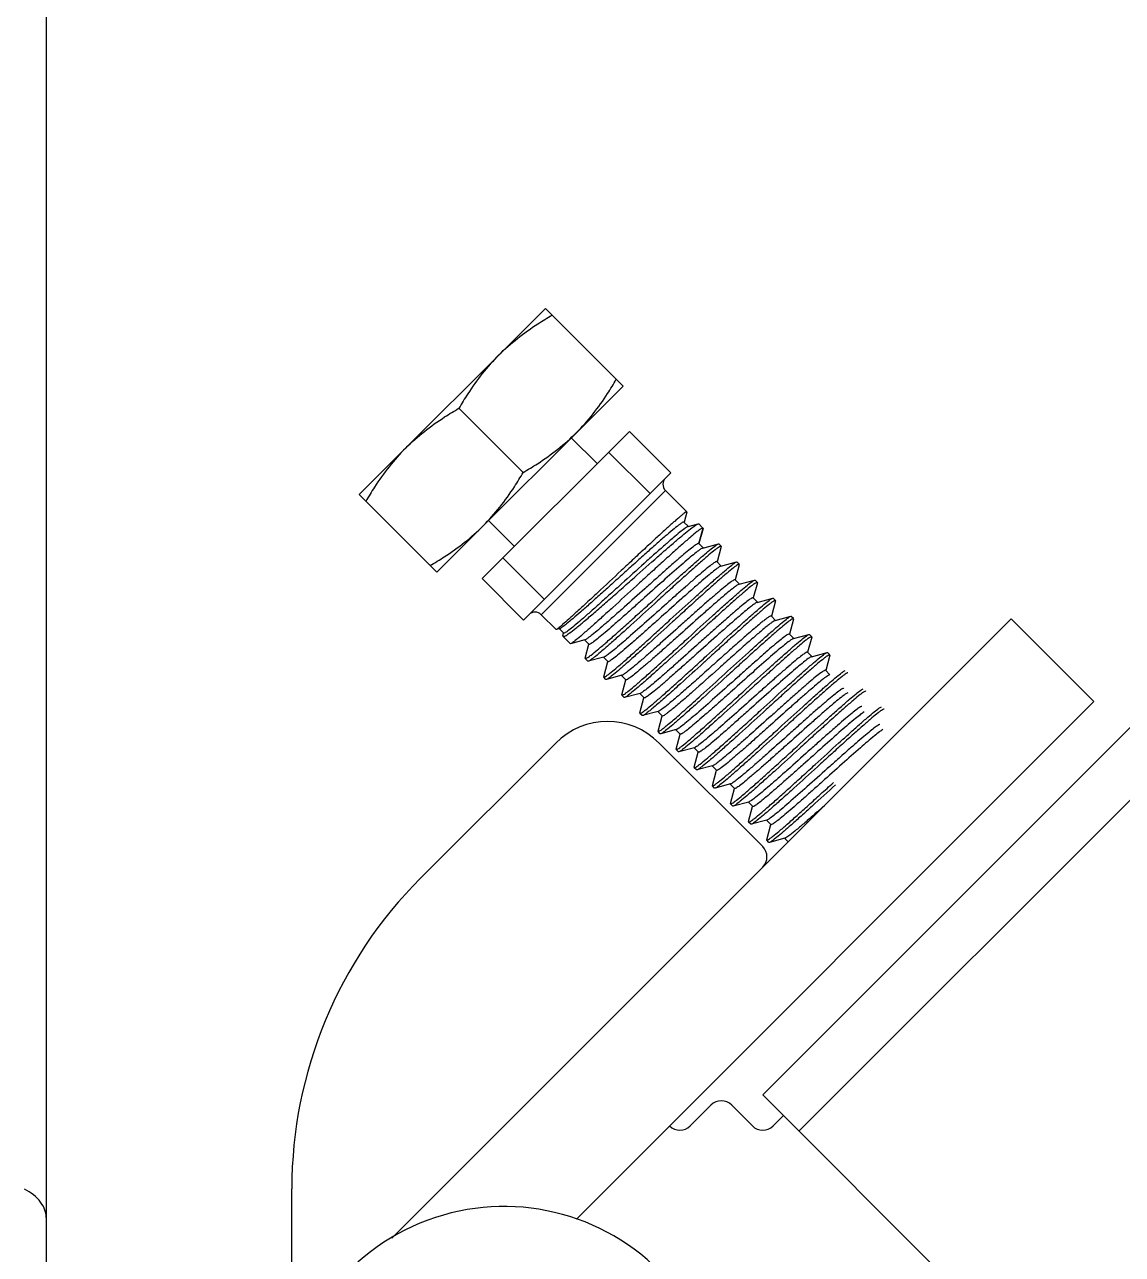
# Model space of a CAD drawing. Extents: x 1382187 to 1725648, y 860327 to 1571294.
# Drawn here: x 1535983 to 1536596, y 1236073 to 1236761 of the extents above; entities that cross this region are included whole.
import ezdxf

# ---------------------------------------------------------------- set-up
doc = ezdxf.new("R2010")
doc.units = 0
doc.header["$LTSCALE"] = 1000
doc.header["$MEASUREMENT"] = 0

msp = doc.modelspace()

# ---------------------------------------------------------------- linework, layer by layer
for p, q in [((1536395.24, 1236162.58), (1538972.51, 1238739.85)), ((1535995.03, 1236051.14), (1535995.03, 1238719.61)), ((1536415.48, 1236142.34), (1538992.75, 1238719.61)), ((1536169.73, 1236497.96), (1536273.81, 1236602.04)), ((1536317.18, 1236558.67), (1536273.81, 1236602.04)), ((1536213.1, 1236454.59), (1536317.18, 1236558.67)), ((1536225.52, 1236546.24), (1536261.38, 1236510.38)), ((1536320.72, 1236533.3), (1536238.47, 1236451.05)), ((1536288.27, 1236529.76), (1536302.72, 1236515.3)), ((1536320.72, 1236533.3), (1536343.85, 1236510.17)), ((1536309.16, 1236521.73), (1536332.29, 1236498.61)), ((1536261.6, 1236427.92), (1536343.85, 1236510.17)), ((1536213.1, 1236454.59), (1536169.73, 1236497.96)), ((1536340.89, 1236500.27), (1536271.5, 1236430.88)), ((1536352.8, 1236488.35), (1536340.89, 1236500.27)), ((1536352.81, 1236488.2), (1536351.31, 1236482.63)), ((1536352.81, 1236488.2), (1536352.8, 1236488.35)), ((1536242.01, 1236483.5), (1536256.47, 1236469.04)), ((1536351.23, 1236482.65), (1536353.68, 1236480.19)), ((1536353.49, 1236480.14), (1536353.34, 1236480.09)), ((1536353.49, 1236480.14), (1536359.18, 1236481.65)), ((1536359.18, 1236481.65), (1536359.53, 1236481.62)), ((1536361.86, 1236479.29), (1536359.53, 1236481.62)), ((1536359.56, 1236470.59), (1536361.89, 1236479.23)), ((1536361.88, 1236479.05), (1536359.62, 1236470.62)), ((1536361.89, 1236479.23), (1536361.86, 1236479.29)), ((1536361.88, 1236479.05), (1536361.89, 1236479.23)), ((1536359.52, 1236470.65), (1536361.98, 1236468.19)), ((1536361.77, 1236468.14), (1536361.54, 1236468.06)), ((1536361.77, 1236468.14), (1536370.48, 1236470.46)), ((1536372, 1236468.93), (1536369.73, 1236460.5)), ((1536370.48, 1236470.46), (1536370.72, 1236470.44)), ((1536371.98, 1236469.18), (1536370.72, 1236470.44)), ((1536372, 1236468.93), (1536371.98, 1236469.18)), ((1536250.03, 1236462.61), (1536273.16, 1236439.48)), ((1536369.64, 1236460.53), (1536372.1, 1236458.07)), ((1536371.89, 1236458.02), (1536380.6, 1236460.34)), ((1536380.6, 1236460.34), (1536380.84, 1236460.32)), ((1536382.1, 1236459.06), (1536380.84, 1236460.32)), ((1536371.89, 1236458.02), (1536371.75, 1236457.97)), ((1536382.12, 1236458.81), (1536379.85, 1236450.38)), ((1536382.12, 1236458.81), (1536382.1, 1236459.06)), ((1536238.47, 1236451.05), (1536261.6, 1236427.92)), ((1536379.76, 1236450.41), (1536382.22, 1236447.95)), ((1536382.01, 1236447.9), (1536390.72, 1236450.22)), ((1536392.24, 1236448.69), (1536389.97, 1236440.26)), ((1536390.72, 1236450.22), (1536390.96, 1236450.2)), ((1536392.22, 1236448.94), (1536390.96, 1236450.2)), ((1536392.24, 1236448.69), (1536392.22, 1236448.94)), ((1536389.88, 1236440.29), (1536392.34, 1236437.83)), ((1536392.13, 1236437.78), (1536400.84, 1236440.1)), ((1536402.36, 1236438.58), (1536400.09, 1236430.14)), ((1536400.84, 1236440.1), (1536401.08, 1236440.08)), ((1536402.34, 1236438.82), (1536401.08, 1236440.08)), ((1536402.36, 1236438.58), (1536402.34, 1236438.82)), ((1536534.02, 1236428.57), (1536188, 1236082.55)), ((1536279.78, 1236422.6), (1536271.5, 1236430.88)), ((1536400, 1236430.17), (1536402.45, 1236427.72)), ((1536402.25, 1236427.66), (1536410.96, 1236429.98)), ((1536412.47, 1236428.46), (1536410.21, 1236420.03)), ((1536410.96, 1236429.98), (1536411.2, 1236429.96)), ((1536412.46, 1236428.7), (1536411.2, 1236429.96)), ((1536412.47, 1236428.46), (1536412.46, 1236428.7)), ((1536580.28, 1236382.31), (1536534.02, 1236428.57)), ((1536279.88, 1236422.59), (1536279.78, 1236422.6)), ((1536281.8, 1236423.11), (1536279.88, 1236422.59)), ((1536284.08, 1236420.59), (1536281.62, 1236423.06)), ((1536283.62, 1236419.17), (1536284, 1236420.62)), ((1536287.67, 1236414.7), (1536283.65, 1236418.73)), ((1536410.12, 1236420.05), (1536412.57, 1236417.6)), ((1536412.36, 1236417.54), (1536421.07, 1236419.86)), ((1536422.59, 1236418.34), (1536420.33, 1236409.91)), ((1536421.07, 1236419.86), (1536421.32, 1236419.84)), ((1536422.58, 1236418.58), (1536421.32, 1236419.84)), ((1536422.59, 1236418.34), (1536422.58, 1236418.58)), ((1536287.87, 1236414.69), (1536287.67, 1236414.7)), ((1536295.88, 1236416.84), (1536287.87, 1236414.69)), ((1536298.12, 1236414.33), (1536295.67, 1236416.79)), ((1536296.02, 1236416.89), (1536295.88, 1236416.84)), ((1536295.99, 1236406.67), (1536298.03, 1236414.36)), ((1536295.99, 1236406.67), (1536296.01, 1236406.37)), ((1536297.53, 1236404.85), (1536296.01, 1236406.37)), ((1536297.78, 1236404.83), (1536297.53, 1236404.85)), ((1536306.47, 1236407.16), (1536297.78, 1236404.83)), ((1536308.71, 1236404.65), (1536306.26, 1236407.11)), ((1536306.37, 1236396.23), (1536308.62, 1236404.68)), ((1536420.24, 1236409.93), (1536422.69, 1236407.48)), ((1536422.48, 1236407.42), (1536422.22, 1236407.32)), ((1536422.48, 1236407.42), (1536431.19, 1236409.74)), ((1536432.71, 1236408.22), (1536430.45, 1236399.79)), ((1536431.19, 1236409.74), (1536431.43, 1236409.72)), ((1536432.7, 1236408.46), (1536431.43, 1236409.72)), ((1536430.36, 1236399.81), (1536432.81, 1236397.36)), ((1536306.37, 1236396.23), (1536306.39, 1236395.99)), ((1536307.65, 1236394.73), (1536306.39, 1236395.99)), ((1536307.89, 1236394.71), (1536307.65, 1236394.73)), ((1536316.59, 1236397.04), (1536307.89, 1236394.71)), ((1536318.83, 1236394.53), (1536316.38, 1236396.99)), ((1536316.49, 1236386.11), (1536318.74, 1236394.56)), ((1536316.49, 1236386.11), (1536316.51, 1236385.87)), ((1536317.77, 1236384.61), (1536316.51, 1236385.87)), ((1536318.01, 1236384.59), (1536317.77, 1236384.61)), ((1536326.71, 1236386.93), (1536318.01, 1236384.59)), ((1536328.95, 1236384.42), (1536326.5, 1236386.87)), ((1536326.61, 1236375.99), (1536328.86, 1236384.44)), ((1536291.12, 1236093.15), (1536580.28, 1236382.31)), ((1536336.83, 1236376.81), (1536328.13, 1236374.47)), ((1536339.07, 1236374.3), (1536336.62, 1236376.75)), ((1536326.61, 1236375.99), (1536326.63, 1236375.75)), ((1536327.89, 1236374.49), (1536326.63, 1236375.75)), ((1536328.13, 1236374.47), (1536327.89, 1236374.49)), ((1536336.73, 1236365.87), (1536338.98, 1236374.32)), ((1536336.73, 1236365.87), (1536336.75, 1236365.63)), ((1536338.01, 1236364.37), (1536336.75, 1236365.63)), ((1536338.25, 1236364.35), (1536338.01, 1236364.37)), ((1536346.95, 1236366.69), (1536338.25, 1236364.35)), ((1536349.19, 1236364.18), (1536346.74, 1236366.63)), ((1536346.85, 1236355.75), (1536349.1, 1236364.2)), ((1536203.98, 1236283.57), (1536279.58, 1236359.16)), ((1536337.4, 1236359.16), (1536395.23, 1236301.34)), ((1536357.07, 1236356.57), (1536348.37, 1236354.23)), ((1536359.31, 1236354.06), (1536356.86, 1236356.51)), ((1536346.85, 1236355.75), (1536346.87, 1236355.51)), ((1536348.13, 1236354.25), (1536346.87, 1236355.51)), ((1536348.37, 1236354.23), (1536348.13, 1236354.25)), ((1536356.97, 1236345.63), (1536359.22, 1236354.08)), ((1536356.97, 1236345.63), (1536356.99, 1236345.39)), ((1536358.25, 1236344.13), (1536356.99, 1236345.39)), ((1536358.49, 1236344.11), (1536358.25, 1236344.13)), ((1536367.18, 1236346.45), (1536358.49, 1236344.11)), ((1536369.43, 1236343.94), (1536366.97, 1236346.39)), ((1536367.09, 1236335.52), (1536369.34, 1236343.96)), ((1536367.09, 1236335.52), (1536367.11, 1236335.27)), ((1536377.3, 1236336.33), (1536368.61, 1236334)), ((1536379.55, 1236333.82), (1536377.09, 1236336.27)), ((1536368.37, 1236334.01), (1536367.11, 1236335.27)), ((1536368.61, 1236334), (1536368.37, 1236334.01)), ((1536377.21, 1236325.4), (1536379.46, 1236333.84)), ((1536377.21, 1236325.4), (1536377.22, 1236325.16)), ((1536378.49, 1236323.89), (1536377.22, 1236325.16)), ((1536378.73, 1236323.88), (1536378.49, 1236323.89)), ((1536387.42, 1236326.21), (1536378.73, 1236323.88)), ((1536389.67, 1236323.7), (1536387.21, 1236326.15)), ((1536387.33, 1236315.28), (1536389.57, 1236323.72)), ((1536387.54, 1236326.25), (1536387.42, 1236326.21)), ((1536387.33, 1236315.28), (1536387.34, 1236315.04)), ((1536388.61, 1236313.77), (1536387.34, 1236315.04)), ((1536397.54, 1236316.09), (1536388.85, 1236313.76)), ((1536399.78, 1236313.58), (1536397.33, 1236316.03)), ((1536397.84, 1236316.2), (1536397.54, 1236316.09)), ((1536425.46, 1236320.5), (1536424.41, 1236319.56)), ((1536388.85, 1236313.76), (1536388.61, 1236313.77)), ((1536397.45, 1236305.16), (1536399.69, 1236313.61)), ((1536397.45, 1236305.16), (1536397.46, 1236304.92)), ((1536398.72, 1236303.65), (1536397.46, 1236304.92)), ((1536398.97, 1236303.64), (1536398.72, 1236303.65)), ((1536407.66, 1236305.97), (1536398.97, 1236303.64)), ((1536409.41, 1236303.96), (1536407.45, 1236305.92)), ((1536354.75, 1236145.21), (1536366.31, 1236156.78)), ((1536377.88, 1236156.78), (1536389.44, 1236145.21)), ((1536632.32, 1235925.5), (1536395.24, 1236162.58)), ((1536401.01, 1236145.21), (1536406.81, 1236151.01)), ((1536132.11, 1236007.49), (1536132.13, 1236110.13))]:
    msp.add_line(p, q)
for centre, radius, start, end in [((1536344.36, 1236503.74), 4.91, 135, 225), ((1536268.03, 1236427.41), 4.91, 45, 135), ((1536308.49, 1236330.25), 40.89, 45, 135), ((1535308.88, 1237582.71), 1685.22, 311.49659, 311.69317), ((1536389.44, 1236295.56), 8.18, 315, 45), ((1536377.45, 1236110.09), 245.33, 135, 179.99137), ((1536372.1, 1236151), 8.18, 45, 135), ((1536348.97, 1236151), 8.18, 225, 315), ((1536395.23, 1236151), 8.18, 225, 315), ((1536250.68, 1235977.54), 122.66, 45, 180)]:
    msp.add_arc(centre, radius, start, end)
for points, knots in [([(1536247.79, 1236576.02), (1536254.36, 1236582.59), (1536264.25, 1236590.3), (1536274.86, 1236596.73), (1536277.57, 1236598.28)], [0, 0, 0, 0, 0.748734, 1, 1, 1, 1]), ([(1536247.79, 1236576.02), (1536241.22, 1236569.45), (1536233.51, 1236559.56), (1536227.08, 1236548.95), (1536225.52, 1236546.24)], [0, 0, 0, 0, 0.748734, 1, 1, 1, 1]), ([(1536291.16, 1236532.65), (1536297.73, 1236539.22), (1536305.44, 1236549.11), (1536311.87, 1236559.72), (1536313.43, 1236562.43)], [0, 0, 0, 0, 0.748734, 1, 1, 1, 1]), ([(1536195.75, 1236523.98), (1536202.32, 1236530.55), (1536212.21, 1236538.26), (1536222.82, 1236544.69), (1536225.52, 1236546.24)], [0, 0, 0, 0, 0.748734, 1, 1, 1, 1]), ([(1536261.38, 1236510.38), (1536264.09, 1236511.94), (1536274.7, 1236518.37), (1536284.59, 1236526.08), (1536291.16, 1236532.65)], [0, 0, 0, 0, 0.251266, 1, 1, 1, 1]), ([(1536195.75, 1236523.98), (1536189.18, 1236517.41), (1536181.47, 1236507.52), (1536175.04, 1236496.9), (1536173.48, 1236494.2)], [0, 0, 0, 0, 0.748734, 1, 1, 1, 1]), ([(1536239.12, 1236480.61), (1536245.69, 1236487.18), (1536253.4, 1236497.07), (1536259.83, 1236507.68), (1536261.38, 1236510.38)], [0, 0, 0, 0, 0.748734, 1, 1, 1, 1]), ([(1536352.8, 1236488.35), (1536352.73, 1236488.42), (1536352.33, 1236488.22), (1536351.79, 1236487.88), (1536350.8, 1236487.13), (1536349.56, 1236486.12), (1536347.99, 1236484.78), (1536345.31, 1236482.45), (1536341.33, 1236478.87), (1536335.91, 1236473.91), (1536329.76, 1236468.22), (1536323.11, 1236462.02), (1536318.54, 1236457.74), (1536316.21, 1236455.56)], [0, 0, 0, 0, 0.005975, 0.020757, 0.044787, 0.077931, 0.119904, 0.170322, 0.294497, 0.445723, 0.618225, 0.805372, 1, 1, 1, 1]), ([(1536209.34, 1236458.34), (1536212.05, 1236459.9), (1536222.66, 1236466.33), (1536232.55, 1236474.04), (1536239.12, 1236480.61)], [0, 0, 0, 0, 0.251266, 1, 1, 1, 1]), ([(1536351.23, 1236482.65), (1536351.15, 1236482.72), (1536350.75, 1236482.63), (1536350.2, 1236482.31), (1536349.26, 1236481.7), (1536347.48, 1236480.36), (1536344.58, 1236478), (1536340.42, 1236474.44), (1536335.41, 1236470.04), (1536329.75, 1236464.99), (1536323.63, 1236459.48), (1536317.28, 1236453.74), (1536310.91, 1236447.97), (1536304.75, 1236442.41), (1536299, 1236437.26), (1536293.86, 1236432.71), (1536289.49, 1236428.94), (1536286.04, 1236426.02), (1536283.6, 1236424.2), (1536282.31, 1236423.24), (1536281.8, 1236423.11)], [0, 0, 0, 0, 0.003408, 0.010859, 0.022746, 0.039043, 0.084265, 0.144846, 0.218467, 0.302327, 0.393271, 0.487922, 0.582812, 0.674511, 0.759756, 0.835562, 0.899325, 0.948916, 0.982758, 1, 1, 1, 1]), ([(1536353.34, 1236480.09), (1536352.74, 1236479.85), (1536351.27, 1236478.77), (1536348.55, 1236476.68), (1536344.82, 1236473.52), (1536340.2, 1236469.5), (1536334.85, 1236464.76), (1536326.82, 1236457.55), (1536318.51, 1236450.03), (1536310.18, 1236442.5), (1536304.26, 1236437.17), (1536298.85, 1236432.35), (1536294.11, 1236428.2), (1536290.22, 1236424.88), (1536287.52, 1236422.69), (1536285.88, 1236421.46), (1536285.02, 1236420.9), (1536284.51, 1236420.61), (1536284.15, 1236420.53), (1536284.08, 1236420.59)], [0, 0, 0, 0, 0.020955, 0.059103, 0.113123, 0.180989, 0.260159, 0.347694, 0.534881, 0.627806, 0.715891, 0.796084, 0.865657, 0.922292, 0.964169, 0.979163, 0.990063, 0.996877, 1, 1, 1, 1]), ([(1536321.68, 1236450.09), (1536326.09, 1236454), (1536332.52, 1236459.71), (1536340.79, 1236466.98), (1536346.19, 1236471.66), (1536350.82, 1236475.56), (1536354.51, 1236478.58), (1536357.16, 1236480.51), (1536358.6, 1236481.5), (1536359.18, 1236481.65)], [0, 0, 0, 0, 0.36061, 0.525686, 0.673058, 0.797798, 0.895751, 0.96375, 1, 1, 1, 1]), ([(1536361.86, 1236479.29), (1536361.79, 1236479.37), (1536361.35, 1236479.23), (1536360.77, 1236478.88), (1536359.76, 1236478.19), (1536357.83, 1236476.7), (1536354.66, 1236474.06), (1536350.11, 1236470.1), (1536344.62, 1236465.2), (1536338.4, 1236459.58), (1536331.68, 1236453.45), (1536327.06, 1236449.22), (1536324.7, 1236447.06)], [0, 0, 0, 0, 0.006592, 0.021615, 0.045765, 0.07897, 0.171361, 0.295434, 0.446486, 0.618762, 0.805651, 1, 1, 1, 1]), ([(1536359.52, 1236470.65), (1536359.46, 1236470.71), (1536359.1, 1236470.65), (1536358.24, 1236470.19), (1536356.43, 1236468.92), (1536353.68, 1236466.71), (1536350, 1236463.63), (1536345.58, 1236459.8), (1536340.55, 1236455.37), (1536335.09, 1236450.51), (1536327.47, 1236443.69), (1536319.92, 1236436.91), (1536312.65, 1236430.46), (1536307.84, 1236426.25), (1536303.7, 1236422.69), (1536300.35, 1236419.9), (1536297.9, 1236418.05), (1536296.56, 1236417.1), (1536296.02, 1236416.89)], [0, 0, 0, 0, 0.003423, 0.010579, 0.037456, 0.080663, 0.138775, 0.209755, 0.291087, 0.37988, 0.472977, 0.658847, 0.745051, 0.822663, 0.888974, 0.9417, 0.979072, 1, 1, 1, 1]), ([(1536361.54, 1236468.06), (1536360.97, 1236467.81), (1536359.57, 1236466.82), (1536357.05, 1236464.88), (1536353.63, 1236462.03), (1536347.6, 1236456.85), (1536338.91, 1236449.14), (1536329.75, 1236440.93), (1536322.18, 1236434.15), (1536316.77, 1236429.34), (1536311.81, 1236424.97), (1536307.46, 1236421.21), (1536303.85, 1236418.18), (1536301.15, 1236416.02), (1536299.38, 1236414.78), (1536298.53, 1236414.32), (1536298.19, 1236414.27), (1536298.12, 1236414.33)], [0, 0, 0, 0, 0.022337, 0.061116, 0.115132, 0.182525, 0.347585, 0.533263, 0.62576, 0.713694, 0.794001, 0.863897, 0.920985, 0.963343, 0.989649, 0.996648, 1, 1, 1, 1]), ([(1536333.43, 1236438.34), (1536337.84, 1236442.34), (1536344.27, 1236448.18), (1536352.53, 1236455.6), (1536357.91, 1236460.38), (1536362.47, 1236464.33), (1536366.07, 1236467.4), (1536368.61, 1236469.3), (1536369.95, 1236470.31), (1536370.48, 1236470.45)], [0, 0, 0, 0, 0.364383, 0.530802, 0.678899, 0.80359, 0.900608, 0.966703, 1, 1, 1, 1]), ([(1536371.98, 1236469.18), (1536371.9, 1236469.25), (1536371.47, 1236469.12), (1536370.89, 1236468.77), (1536369.87, 1236468.07), (1536367.94, 1236466.58), (1536364.77, 1236463.95), (1536360.21, 1236460), (1536354.71, 1236455.11), (1536348.48, 1236449.5), (1536341.75, 1236443.38), (1536337.12, 1236439.16), (1536334.76, 1236437.01)], [0, 0, 0, 0, 0.006599, 0.021626, 0.045783, 0.07899, 0.17139, 0.295472, 0.446527, 0.618792, 0.805664, 1, 1, 1, 1]), ([(1536369.64, 1236460.53), (1536369.58, 1236460.59), (1536369.25, 1236460.54), (1536368.45, 1236460.12), (1536366.78, 1236458.97), (1536364.22, 1236456.94), (1536360.81, 1236454.1), (1536356.7, 1236450.55), (1536352, 1236446.42), (1536346.85, 1236441.85), (1536339.59, 1236435.36), (1536330.68, 1236427.37), (1536320.95, 1236418.73), (1536313.95, 1236412.67), (1536309.65, 1236409.21), (1536308.02, 1236408.01), (1536307.33, 1236407.59)], [0, 0, 0, 0, 0.003276, 0.010003, 0.035189, 0.075723, 0.130391, 0.197437, 0.274674, 0.359569, 0.449334, 0.631602, 0.797703, 0.926003, 0.970542, 1, 1, 1, 1]), ([(1536343.61, 1236428.15), (1536348.02, 1236432.17), (1536354.44, 1236438.02), (1536362.68, 1236445.46), (1536368.05, 1236450.24), (1536372.61, 1236454.2), (1536376.2, 1236457.28), (1536378.74, 1236459.18), (1536380.07, 1236460.2), (1536380.6, 1236460.34)], [0, 0, 0, 0, 0.364458, 0.5309, 0.679013, 0.803707, 0.900705, 0.96676, 1, 1, 1, 1]), ([(1536382.1, 1236459.06), (1536382.02, 1236459.13), (1536381.59, 1236459), (1536381.01, 1236458.65), (1536379.99, 1236457.95), (1536378.06, 1236456.46), (1536374.89, 1236453.83), (1536370.33, 1236449.88), (1536364.83, 1236444.99), (1536358.6, 1236439.38), (1536351.87, 1236433.26), (1536347.24, 1236429.04), (1536344.88, 1236426.89)], [0, 0, 0, 0, 0.006599, 0.021626, 0.045783, 0.07899, 0.171387, 0.295463, 0.446517, 0.618788, 0.805663, 1, 1, 1, 1]), ([(1536316.21, 1236455.56), (1536311.78, 1236451.42), (1536305.33, 1236445.39), (1536297.09, 1236437.72), (1536291.77, 1236432.81), (1536287.3, 1236428.74), (1536284.17, 1236425.96), (1536282.2, 1236424.28), (1536281.16, 1236423.43), (1536280.43, 1236422.9), (1536280.04, 1236422.63), (1536279.88, 1236422.59)], [0, 0, 0, 0, 0.370672, 0.539326, 0.688624, 0.813221, 0.908664, 0.94435, 0.971581, 0.990141, 1, 1, 1, 1]), ([(1536371.75, 1236457.97), (1536371.21, 1236457.77), (1536369.87, 1236456.82), (1536367.43, 1236454.98), (1536364.09, 1236452.2), (1536359.96, 1236448.66), (1536355.17, 1236444.46), (1536347.95, 1236438.05), (1536340.45, 1236431.33), (1536332.89, 1236424.57), (1536327.48, 1236419.75), (1536322.5, 1236415.37), (1536318.13, 1236411.58), (1536314.49, 1236408.54), (1536311.77, 1236406.36), (1536309.98, 1236405.1), (1536309.13, 1236404.64), (1536308.78, 1236404.59), (1536308.71, 1236404.65)], [0, 0, 0, 0, 0.020991, 0.058538, 0.11151, 0.178089, 0.255944, 0.342332, 0.528306, 0.621317, 0.709946, 0.791063, 0.861805, 0.919689, 0.962708, 0.989461, 0.996585, 1, 1, 1, 1]), ([(1536283.65, 1236418.73), (1536283.74, 1236418.64), (1536284.2, 1236418.68), (1536285.34, 1236419.26), (1536287.65, 1236420.83), (1536291.18, 1236423.6), (1536295.86, 1236427.47), (1536301.45, 1236432.26), (1536307.77, 1236437.78), (1536314.6, 1236443.8), (1536319.29, 1236447.96), (1536321.68, 1236450.09)], [0, 0, 0, 0, 0.00776, 0.023279, 0.080973, 0.173371, 0.297247, 0.447964, 0.619802, 0.806185, 1, 1, 1, 1]), ([(1536324.7, 1236447.06), (1536320.29, 1236443.02), (1536313.86, 1236437.13), (1536305.6, 1236429.63), (1536300.25, 1236424.81), (1536295.71, 1236420.83), (1536292.15, 1236417.74), (1536289.66, 1236415.85), (1536288.37, 1236414.83), (1536287.87, 1236414.69)], [0, 0, 0, 0, 0.366158, 0.533208, 0.681646, 0.806314, 0.902893, 0.968094, 1, 1, 1, 1]), ([(1536379.76, 1236450.41), (1536379.7, 1236450.47), (1536379.34, 1236450.41), (1536378.47, 1236449.94), (1536376.65, 1236448.67), (1536373.88, 1236446.45), (1536370.19, 1236443.34), (1536365.75, 1236439.5), (1536360.7, 1236435.05), (1536355.22, 1236430.17), (1536347.59, 1236423.34), (1536340.04, 1236416.57), (1536332.79, 1236410.15), (1536328.02, 1236405.97), (1536323.94, 1236402.49), (1536320.68, 1236399.78), (1536318.35, 1236398.07), (1536317.09, 1236397.18), (1536316.59, 1236397.04)], [0, 0, 0, 0, 0.003453, 0.010691, 0.037881, 0.081592, 0.14037, 0.212138, 0.294327, 0.383985, 0.477885, 0.664851, 0.751185, 0.82854, 0.894141, 0.945651, 0.981282, 1, 1, 1, 1]), ([(1536382.01, 1236447.9), (1536381.51, 1236447.77), (1536380.25, 1236446.88), (1536377.92, 1236445.16), (1536374.66, 1236442.46), (1536370.58, 1236438.98), (1536365.81, 1236434.8), (1536358.57, 1236428.38), (1536351.01, 1236421.61), (1536343.38, 1236414.78), (1536337.9, 1236409.9), (1536332.85, 1236405.45), (1536328.41, 1236401.6), (1536324.71, 1236398.5), (1536321.94, 1236396.28), (1536320.12, 1236395), (1536319.25, 1236394.53), (1536318.9, 1236394.47), (1536318.83, 1236394.53)], [0, 0, 0, 0, 0.01868, 0.054278, 0.105765, 0.171349, 0.248696, 0.335028, 0.522011, 0.615926, 0.705601, 0.787809, 0.859594, 0.918387, 0.96211, 0.989307, 0.996546, 1, 1, 1, 1]), ([(1536353.73, 1236418.03), (1536358.14, 1236422.05), (1536364.56, 1236427.9), (1536372.8, 1236435.34), (1536378.17, 1236440.12), (1536382.73, 1236444.09), (1536386.32, 1236447.16), (1536388.86, 1236449.06), (1536390.19, 1236450.08), (1536390.72, 1236450.22)], [0, 0, 0, 0, 0.364461, 0.530908, 0.679021, 0.80371, 0.900704, 0.966759, 1, 1, 1, 1]), ([(1536392.22, 1236448.94), (1536392.14, 1236449.01), (1536391.71, 1236448.88), (1536391.13, 1236448.53), (1536390.11, 1236447.83), (1536388.18, 1236446.35), (1536385.01, 1236443.71), (1536380.45, 1236439.76), (1536374.95, 1236434.87), (1536368.72, 1236429.26), (1536361.99, 1236423.14), (1536357.36, 1236418.92), (1536355, 1236416.77)], [0, 0, 0, 0, 0.006599, 0.021625, 0.045781, 0.078987, 0.171384, 0.295462, 0.446514, 0.618783, 0.805661, 1, 1, 1, 1]), ([(1536389.88, 1236440.29), (1536389.81, 1236440.36), (1536389.46, 1236440.3), (1536388.59, 1236439.83), (1536386.77, 1236438.55), (1536384, 1236436.33), (1536380.31, 1236433.23), (1536375.87, 1236429.38), (1536370.82, 1236424.93), (1536365.34, 1236420.05), (1536357.71, 1236413.22), (1536350.16, 1236406.45), (1536342.91, 1236400.03), (1536338.14, 1236395.85), (1536334.06, 1236392.37), (1536330.8, 1236389.67), (1536328.47, 1236387.95), (1536327.21, 1236387.06), (1536326.71, 1236386.93)], [0, 0, 0, 0, 0.003454, 0.01069, 0.03788, 0.081592, 0.14037, 0.212137, 0.294327, 0.383985, 0.477885, 0.664852, 0.751185, 0.82854, 0.894141, 0.945652, 0.981282, 1, 1, 1, 1]), ([(1536363.85, 1236407.92), (1536368.26, 1236411.93), (1536374.68, 1236417.78), (1536382.92, 1236425.22), (1536388.29, 1236430), (1536392.85, 1236433.97), (1536396.44, 1236437.04), (1536398.98, 1236438.94), (1536400.31, 1236439.96), (1536400.84, 1236440.1)], [0, 0, 0, 0, 0.364466, 0.530912, 0.679022, 0.803712, 0.900708, 0.966761, 1, 1, 1, 1]), ([(1536402.34, 1236438.82), (1536402.26, 1236438.89), (1536401.83, 1236438.76), (1536401.25, 1236438.41), (1536400.23, 1236437.72), (1536398.3, 1236436.23), (1536395.13, 1236433.59), (1536390.57, 1236429.64), (1536385.07, 1236424.75), (1536378.84, 1236419.14), (1536372.11, 1236413.03), (1536367.48, 1236408.81), (1536365.11, 1236406.65)], [0, 0, 0, 0, 0.006599, 0.021626, 0.045784, 0.078991, 0.17139, 0.295471, 0.446526, 0.618793, 0.805664, 1, 1, 1, 1]), ([(1536296.01, 1236406.37), (1536296.09, 1236406.29), (1536296.53, 1236406.4), (1536297.14, 1236406.75), (1536298.16, 1236407.42), (1536300.12, 1236408.89), (1536303.31, 1236411.5), (1536307.89, 1236415.43), (1536313.41, 1236420.29), (1536319.66, 1236425.89), (1536326.42, 1236431.98), (1536331.06, 1236436.19), (1536333.43, 1236438.34)], [0, 0, 0, 0, 0.006918, 0.022071, 0.046289, 0.079523, 0.171915, 0.295933, 0.446891, 0.619047, 0.805796, 1, 1, 1, 1]), ([(1536334.76, 1236437.01), (1536330.35, 1236433), (1536323.94, 1236427.15), (1536315.69, 1236419.71), (1536310.33, 1236414.93), (1536305.77, 1236410.96), (1536302.18, 1236407.89), (1536299.64, 1236405.99), (1536298.3, 1236404.97), (1536297.78, 1236404.83)], [0, 0, 0, 0, 0.36438, 0.530794, 0.678893, 0.803589, 0.900608, 0.966702, 1, 1, 1, 1]), ([(1536392.13, 1236437.78), (1536391.63, 1236437.65), (1536390.37, 1236436.76), (1536388.04, 1236435.04), (1536384.78, 1236432.34), (1536380.7, 1236428.86), (1536375.93, 1236424.68), (1536368.68, 1236418.26), (1536361.13, 1236411.49), (1536353.5, 1236404.66), (1536348.02, 1236399.78), (1536342.97, 1236395.33), (1536338.53, 1236391.48), (1536334.83, 1236388.38), (1536332.06, 1236386.16), (1536330.24, 1236384.88), (1536329.37, 1236384.41), (1536329.02, 1236384.35), (1536328.95, 1236384.42)], [0, 0, 0, 0, 0.01868, 0.054279, 0.105765, 0.171349, 0.248696, 0.335028, 0.522011, 0.615925, 0.705601, 0.787808, 0.859593, 0.918386, 0.962109, 0.989307, 0.996546, 1, 1, 1, 1]), ([(1536306.39, 1236395.99), (1536306.47, 1236395.91), (1536306.9, 1236396.05), (1536307.48, 1236396.4), (1536308.5, 1236397.09), (1536310.43, 1236398.58), (1536313.6, 1236401.21), (1536318.16, 1236405.17), (1536323.66, 1236410.05), (1536329.89, 1236415.67), (1536336.62, 1236421.78), (1536341.25, 1236426), (1536343.61, 1236428.15)], [0, 0, 0, 0, 0.006599, 0.021626, 0.045783, 0.07899, 0.17139, 0.295472, 0.446527, 0.618792, 0.805664, 1, 1, 1, 1]), ([(1536344.88, 1236426.89), (1536340.47, 1236422.88), (1536334.06, 1236417.03), (1536325.81, 1236409.59), (1536320.45, 1236404.81), (1536315.89, 1236400.85), (1536312.29, 1236397.77), (1536309.76, 1236395.87), (1536308.42, 1236394.85), (1536307.89, 1236394.71)], [0, 0, 0, 0, 0.364388, 0.530807, 0.678903, 0.803593, 0.90061, 0.966703, 1, 1, 1, 1]), ([(1536400, 1236430.17), (1536399.89, 1236430.28), (1536399.28, 1236430.04), (1536398.46, 1236429.53), (1536397.01, 1236428.5), (1536395.19, 1236427.07), (1536392.91, 1236425.2), (1536389.14, 1236422), (1536383.68, 1236417.25), (1536376.52, 1236410.88), (1536368.83, 1236404), (1536361.1, 1236397.08), (1536355.98, 1236392.52), (1536353.49, 1236390.33)], [0, 0, 0, 0, 0.007395, 0.024841, 0.052899, 0.091256, 0.139324, 0.196326, 0.333257, 0.493011, 0.665004, 0.837814, 1, 1, 1, 1]), ([(1536402.25, 1236427.66), (1536401.97, 1236427.59), (1536401.3, 1236427.2), (1536400.12, 1236426.4), (1536398.52, 1236425.17), (1536395.6, 1236422.82), (1536391.13, 1236419.02), (1536384.99, 1236413.63), (1536378.02, 1236407.43), (1536368.29, 1236398.72), (1536360.92, 1236392.11), (1536356.02, 1236387.8)], [0, 0, 0, 0, 0.013818, 0.037342, 0.070418, 0.112612, 0.221771, 0.358329, 0.51407, 0.679595, 1, 1, 1, 1]), ([(1536373.97, 1236397.8), (1536378.38, 1236401.81), (1536384.8, 1236407.66), (1536393.04, 1236415.1), (1536398.41, 1236419.88), (1536402.96, 1236423.85), (1536406.56, 1236426.92), (1536409.09, 1236428.82), (1536410.43, 1236429.84), (1536410.96, 1236429.98)], [0, 0, 0, 0, 0.364457, 0.5309, 0.679014, 0.803707, 0.900705, 0.966759, 1, 1, 1, 1]), ([(1536412.46, 1236428.7), (1536412.38, 1236428.78), (1536411.95, 1236428.64), (1536411.37, 1236428.29), (1536410.35, 1236427.6), (1536408.42, 1236426.11), (1536405.25, 1236423.48), (1536400.69, 1236419.52), (1536395.19, 1236414.64), (1536388.96, 1236409.02), (1536382.23, 1236402.91), (1536377.59, 1236398.69), (1536375.23, 1236396.53)], [0, 0, 0, 0, 0.006598, 0.021625, 0.045781, 0.078988, 0.171384, 0.295459, 0.446511, 0.618782, 0.805661, 1, 1, 1, 1]), ([(1536283.62, 1236419.17), (1536283.61, 1236419.13), (1536283.57, 1236418.98), (1536283.58, 1236418.8), (1536283.65, 1236418.73)], [0, 0, 0, 0, 0.336514, 1, 1, 1, 1]), ([(1536316.51, 1236385.87), (1536316.59, 1236385.79), (1536317.02, 1236385.93), (1536317.6, 1236386.28), (1536318.62, 1236386.97), (1536320.55, 1236388.46), (1536323.72, 1236391.09), (1536328.28, 1236395.05), (1536333.78, 1236399.93), (1536340.01, 1236405.55), (1536346.74, 1236411.66), (1536351.37, 1236415.88), (1536353.73, 1236418.03)], [0, 0, 0, 0, 0.006598, 0.021625, 0.045781, 0.078987, 0.171384, 0.295461, 0.446511, 0.618782, 0.805661, 1, 1, 1, 1]), ([(1536410.12, 1236420.05), (1536410.06, 1236420.11), (1536409.72, 1236420.06), (1536408.88, 1236419.62), (1536407.15, 1236418.42), (1536404.51, 1236416.31), (1536400.98, 1236413.36), (1536396.74, 1236409.69), (1536391.89, 1236405.43), (1536386.61, 1236400.73), (1536379.19, 1236394.1), (1536370.18, 1236386.02), (1536361.6, 1236378.4), (1536355.59, 1236373.22), (1536352.11, 1236370.31), (1536349.48, 1236368.25), (1536348, 1236367.19), (1536347.39, 1236366.87)], [0, 0, 0, 0, 0.003347, 0.010273, 0.036252, 0.078044, 0.134342, 0.203263, 0.282469, 0.369263, 0.460682, 0.644854, 0.810039, 0.878342, 0.933909, 0.974886, 1, 1, 1, 1]), ([(1536384.09, 1236387.68), (1536388.5, 1236391.69), (1536394.91, 1236397.54), (1536403.16, 1236404.98), (1536408.52, 1236409.76), (1536413.08, 1236413.73), (1536416.68, 1236416.8), (1536419.21, 1236418.7), (1536420.55, 1236419.72), (1536421.07, 1236419.86)], [0, 0, 0, 0, 0.364465, 0.530912, 0.679024, 0.803711, 0.900705, 0.96676, 1, 1, 1, 1]), ([(1536422.58, 1236418.58), (1536422.5, 1236418.66), (1536422.07, 1236418.52), (1536421.48, 1236418.17), (1536420.47, 1236417.48), (1536418.54, 1236415.99), (1536415.37, 1236413.36), (1536410.81, 1236409.4), (1536405.31, 1236404.52), (1536399.08, 1236398.9), (1536392.35, 1236392.79), (1536387.71, 1236388.57), (1536385.35, 1236386.42)], [0, 0, 0, 0, 0.006599, 0.021625, 0.045782, 0.078988, 0.171386, 0.295466, 0.446519, 0.618787, 0.805663, 1, 1, 1, 1]), ([(1536355, 1236416.77), (1536350.59, 1236412.76), (1536344.17, 1236406.91), (1536335.93, 1236399.47), (1536330.57, 1236394.69), (1536326.01, 1236390.73), (1536322.41, 1236387.66), (1536319.88, 1236385.75), (1536318.54, 1236384.73), (1536318.01, 1236384.59)], [0, 0, 0, 0, 0.36438, 0.530799, 0.678898, 0.803591, 0.900607, 0.966701, 1, 1, 1, 1]), ([(1536411.89, 1236417.34), (1536411.27, 1236417.01), (1536409.78, 1236415.94), (1536407.14, 1236413.87), (1536403.65, 1236410.95), (1536397.63, 1236405.76), (1536389.06, 1236398.14), (1536380.05, 1236390.07), (1536372.64, 1236383.44), (1536367.37, 1236378.76), (1536362.54, 1236374.5), (1536358.3, 1236370.85), (1536354.78, 1236367.9), (1536352.15, 1236365.81), (1536350.42, 1236364.6), (1536349.59, 1236364.16), (1536349.25, 1236364.11), (1536349.19, 1236364.18)], [0, 0, 0, 0, 0.025452, 0.066707, 0.122484, 0.190926, 0.356185, 0.540209, 0.631499, 0.718144, 0.797196, 0.865969, 0.922139, 0.963832, 0.989749, 0.996659, 1, 1, 1, 1]), ([(1536307.33, 1236407.59), (1536307.25, 1236407.54), (1536306.97, 1236407.37), (1536306.68, 1236407.22), (1536306.47, 1236407.16)], [0, 0, 0, 0, 0.319512, 1, 1, 1, 1]), ([(1536326.63, 1236375.75), (1536326.71, 1236375.67), (1536327.14, 1236375.81), (1536327.72, 1236376.16), (1536328.73, 1236376.85), (1536330.67, 1236378.34), (1536333.84, 1236380.97), (1536338.4, 1236384.93), (1536343.9, 1236389.82), (1536350.13, 1236395.43), (1536356.86, 1236401.54), (1536361.49, 1236405.76), (1536363.85, 1236407.92)], [0, 0, 0, 0, 0.006599, 0.021626, 0.045785, 0.078992, 0.171389, 0.295467, 0.446521, 0.618792, 0.805664, 1, 1, 1, 1]), ([(1536365.11, 1236406.65), (1536363.61, 1236405.28), (1536357.82, 1236400), (1536352.02, 1236394.73), (1536347.71, 1236390.86)], [0, 0, 0, 0, 0.259954, 1, 1, 1, 1]), ([(1536420.24, 1236409.93), (1536420.18, 1236409.99), (1536419.84, 1236409.95), (1536419.03, 1236409.51), (1536417.33, 1236408.34), (1536414.74, 1236406.28), (1536411.28, 1236403.39), (1536407.11, 1236399.79), (1536402.35, 1236395.61), (1536397.15, 1236390.99), (1536389.82, 1236384.43), (1536380.86, 1236376.4), (1536371.13, 1236367.77), (1536364.19, 1236361.76), (1536359.97, 1236358.4), (1536358.4, 1236357.26), (1536357.74, 1236356.88)], [0, 0, 0, 0, 0.003305, 0.010114, 0.035629, 0.076684, 0.132028, 0.199852, 0.277906, 0.36359, 0.454044, 0.637108, 0.802836, 0.929298, 0.972356, 1, 1, 1, 1]), ([(1536422.22, 1236407.32), (1536421.64, 1236407.06), (1536420.24, 1236406.07), (1536417.71, 1236404.12), (1536414.31, 1236401.28), (1536408.33, 1236396.15), (1536399.74, 1236388.53), (1536390.68, 1236380.4), (1536383.18, 1236373.7), (1536377.83, 1236368.94), (1536372.91, 1236364.61), (1536368.6, 1236360.88), (1536365.01, 1236357.87), (1536362.32, 1236355.73), (1536360.56, 1236354.5), (1536359.72, 1236354.05), (1536359.37, 1236353.99), (1536359.31, 1236354.06)], [0, 0, 0, 0, 0.022884, 0.062013, 0.116185, 0.183563, 0.348248, 0.533395, 0.625672, 0.713454, 0.793688, 0.863588, 0.920738, 0.96319, 0.989584, 0.996617, 1, 1, 1, 1]), ([(1536394.21, 1236377.56), (1536398.62, 1236381.57), (1536405.03, 1236387.42), (1536413.28, 1236394.86), (1536418.64, 1236399.65), (1536423.2, 1236403.61), (1536426.8, 1236406.68), (1536429.33, 1236408.59), (1536430.67, 1236409.6), (1536431.19, 1236409.74)], [0, 0, 0, 0, 0.364464, 0.530908, 0.67902, 0.803711, 0.900708, 0.966761, 1, 1, 1, 1]), ([(1536432.7, 1236408.46), (1536432.62, 1236408.54), (1536432.19, 1236408.4), (1536431.6, 1236408.05), (1536430.59, 1236407.36), (1536428.66, 1236405.87), (1536425.49, 1236403.24), (1536420.93, 1236399.28), (1536415.43, 1236394.4), (1536409.2, 1236388.78), (1536402.46, 1236382.67), (1536397.83, 1236378.45), (1536395.47, 1236376.3)], [0, 0, 0, 0, 0.006599, 0.021626, 0.045784, 0.078991, 0.171389, 0.295469, 0.446525, 0.618793, 0.805664, 1, 1, 1, 1]), ([(1536356.57, 1236382), (1536357.94, 1236383.24), (1536363.76, 1236388.49), (1536369.55, 1236393.76), (1536373.97, 1236397.8)], [0, 0, 0, 0, 0.236086, 1, 1, 1, 1]), ([(1536430.36, 1236399.81), (1536430.29, 1236399.88), (1536429.94, 1236399.82), (1536429.07, 1236399.35), (1536427.25, 1236398.07), (1536424.48, 1236395.85), (1536420.78, 1236392.75), (1536416.35, 1236388.9), (1536411.3, 1236384.45), (1536405.81, 1236379.57), (1536398.19, 1236372.75), (1536390.63, 1236365.97), (1536383.38, 1236359.55), (1536378.62, 1236355.38), (1536374.53, 1236351.9), (1536371.28, 1236349.19), (1536368.94, 1236347.47), (1536367.68, 1236346.58), (1536367.18, 1236346.45)], [0, 0, 0, 0, 0.003453, 0.010691, 0.037881, 0.081592, 0.14037, 0.212138, 0.294327, 0.383986, 0.477885, 0.664852, 0.751185, 0.82854, 0.894141, 0.945651, 0.981282, 1, 1, 1, 1]), ([(1536404.33, 1236367.44), (1536408.74, 1236371.45), (1536415.15, 1236377.3), (1536423.4, 1236384.74), (1536428.76, 1236389.53), (1536433.32, 1236393.49), (1536436.92, 1236396.56), (1536439.45, 1236398.47), (1536440.79, 1236399.48), (1536441.31, 1236399.62)], [0, 0, 0, 0, 0.364457, 0.530902, 0.679016, 0.803708, 0.900705, 0.966759, 1, 1, 1, 1]), ([(1536442.82, 1236398.34), (1536442.74, 1236398.42), (1536442.31, 1236398.28), (1536441.72, 1236397.93), (1536440.71, 1236397.24), (1536438.78, 1236395.75), (1536435.61, 1236393.12), (1536431.05, 1236389.16), (1536425.55, 1236384.28), (1536419.32, 1236378.66), (1536412.58, 1236372.55), (1536407.95, 1236368.33), (1536405.59, 1236366.18)], [0, 0, 0, 0, 0.006598, 0.021624, 0.04578, 0.078986, 0.171383, 0.295458, 0.446509, 0.61878, 0.80566, 1, 1, 1, 1]), ([(1536347.71, 1236390.86), (1536345.26, 1236388.66), (1536340.87, 1236384.73), (1536335.66, 1236380.19), (1536332.29, 1236377.39), (1536330.47, 1236375.94), (1536329.15, 1236375.01), (1536328.43, 1236374.55), (1536328.13, 1236374.47)], [0, 0, 0, 0, 0.385949, 0.692398, 0.809823, 0.90093, 0.964477, 1, 1, 1, 1]), ([(1536375.23, 1236396.53), (1536370.83, 1236392.52), (1536364.41, 1236386.67), (1536356.17, 1236379.24), (1536350.8, 1236374.45), (1536346.25, 1236370.49), (1536342.65, 1236367.42), (1536340.11, 1236365.51), (1536338.78, 1236364.49), (1536338.25, 1236364.35)], [0, 0, 0, 0, 0.364389, 0.530809, 0.678905, 0.803593, 0.900609, 0.966703, 1, 1, 1, 1]), ([(1536432.51, 1236397.27), (1536431.98, 1236397.09), (1536430.67, 1236396.16), (1536428.26, 1236394.36), (1536424.95, 1236391.6), (1536420.83, 1236388.08), (1536416.05, 1236383.89), (1536408.82, 1236377.48), (1536401.3, 1236370.74), (1536393.72, 1236363.96), (1536388.29, 1236359.12), (1536383.29, 1236354.71), (1536378.9, 1236350.91), (1536375.24, 1236347.84), (1536372.5, 1236345.65), (1536370.7, 1236344.39), (1536369.85, 1236343.93), (1536369.49, 1236343.87), (1536369.43, 1236343.94)], [0, 0, 0, 0, 0.020278, 0.057228, 0.109744, 0.176019, 0.253719, 0.340091, 0.526376, 0.619664, 0.708615, 0.790066, 0.861128, 0.91929, 0.962525, 0.989414, 0.996573, 1, 1, 1, 1]), ([(1536353.49, 1236390.33), (1536351.44, 1236388.52), (1536347.75, 1236385.28), (1536342.85, 1236381.14), (1536339.61, 1236378.52), (1536337.76, 1236377.26), (1536337.1, 1236376.88), (1536336.83, 1236376.81)], [0, 0, 0, 0, 0.381196, 0.68557, 0.895499, 0.961223, 1, 1, 1, 1]), ([(1536356.02, 1236387.8), (1536353.79, 1236385.83), (1536350.62, 1236383.05), (1536346.61, 1236379.65), (1536344.19, 1236377.65), (1536342.25, 1236376.11), (1536340.7, 1236374.99), (1536339.84, 1236374.46), (1536339.18, 1236374.18), (1536339.07, 1236374.3)], [0, 0, 0, 0, 0.409427, 0.580571, 0.725203, 0.84078, 0.925396, 0.977977, 1, 1, 1, 1]), ([(1536346.87, 1236355.51), (1536346.94, 1236355.44), (1536347.37, 1236355.57), (1536347.96, 1236355.92), (1536348.97, 1236356.62), (1536350.91, 1236358.1), (1536354.08, 1236360.74), (1536358.63, 1236364.69), (1536364.13, 1236369.58), (1536370.36, 1236375.19), (1536377.1, 1236381.31), (1536381.73, 1236385.53), (1536384.09, 1236387.68)], [0, 0, 0, 0, 0.006598, 0.021624, 0.04578, 0.078986, 0.171383, 0.295457, 0.446508, 0.618779, 0.805659, 1, 1, 1, 1]), ([(1536385.35, 1236386.42), (1536380.95, 1236382.4), (1536374.53, 1236376.55), (1536366.29, 1236369.12), (1536360.92, 1236364.33), (1536356.37, 1236360.37), (1536352.77, 1236357.3), (1536350.23, 1236355.39), (1536348.9, 1236354.38), (1536348.37, 1236354.23)], [0, 0, 0, 0, 0.364378, 0.530796, 0.678896, 0.80359, 0.900607, 0.966701, 1, 1, 1, 1]), ([(1536440.48, 1236389.69), (1536440.41, 1236389.76), (1536440.06, 1236389.7), (1536439.19, 1236389.23), (1536437.37, 1236387.95), (1536434.6, 1236385.73), (1536430.9, 1236382.63), (1536426.46, 1236378.78), (1536421.41, 1236374.33), (1536415.93, 1236369.45), (1536408.3, 1236362.63), (1536400.75, 1236355.86), (1536393.5, 1236349.43), (1536388.74, 1236345.26), (1536384.65, 1236341.78), (1536381.4, 1236339.07), (1536379.06, 1236337.35), (1536377.8, 1236336.46), (1536377.3, 1236336.33)], [0, 0, 0, 0, 0.003453, 0.010691, 0.037881, 0.081592, 0.14037, 0.212138, 0.294327, 0.383985, 0.477885, 0.664851, 0.751185, 0.82854, 0.894141, 0.945652, 0.981282, 1, 1, 1, 1]), ([(1536442.72, 1236387.18), (1536442.22, 1236387.05), (1536440.97, 1236386.16), (1536438.63, 1236384.45), (1536435.38, 1236381.74), (1536431.3, 1236378.26), (1536426.53, 1236374.09), (1536419.28, 1236367.66), (1536411.73, 1236360.89), (1536404.1, 1236354.07), (1536398.61, 1236349.18), (1536393.56, 1236344.73), (1536389.13, 1236340.88), (1536385.43, 1236337.78), (1536382.66, 1236335.56), (1536380.84, 1236334.28), (1536379.97, 1236333.81), (1536379.61, 1236333.75), (1536379.55, 1236333.82)], [0, 0, 0, 0, 0.01868, 0.054279, 0.105765, 0.171349, 0.248696, 0.335028, 0.522011, 0.615926, 0.705601, 0.787809, 0.859594, 0.918386, 0.96211, 0.989307, 0.996546, 1, 1, 1, 1]), ([(1536414.45, 1236357.32), (1536418.85, 1236361.33), (1536425.27, 1236367.19), (1536433.52, 1236374.62), (1536438.88, 1236379.41), (1536443.44, 1236383.37), (1536447.03, 1236386.44), (1536449.57, 1236388.35), (1536450.91, 1236389.36), (1536451.43, 1236389.5)], [0, 0, 0, 0, 0.364467, 0.530915, 0.679025, 0.803711, 0.900707, 0.96676, 1, 1, 1, 1]), ([(1536452.93, 1236388.22), (1536452.86, 1236388.3), (1536452.43, 1236388.16), (1536451.84, 1236387.81), (1536450.83, 1236387.12), (1536448.9, 1236385.63), (1536445.72, 1236383), (1536441.17, 1236379.04), (1536435.67, 1236374.16), (1536429.44, 1236368.55), (1536422.7, 1236362.43), (1536418.07, 1236358.21), (1536415.71, 1236356.06)], [0, 0, 0, 0, 0.006599, 0.021626, 0.045782, 0.078989, 0.171389, 0.29547, 0.446524, 0.618789, 0.805663, 1, 1, 1, 1]), ([(1536336.75, 1236365.63), (1536336.87, 1236365.51), (1536337.62, 1236365.91), (1536338.6, 1236366.54), (1536340.4, 1236367.93), (1536342.67, 1236369.78), (1536345.51, 1236372.2), (1536350.21, 1236376.3), (1536353.94, 1236379.64), (1536356.57, 1236382)], [0, 0, 0, 0, 0.020756, 0.072951, 0.157489, 0.273181, 0.418074, 0.58959, 1, 1, 1, 1]), ([(1536356.99, 1236345.39), (1536357.06, 1236345.32), (1536357.49, 1236345.45), (1536358.08, 1236345.8), (1536359.09, 1236346.5), (1536361.03, 1236347.99), (1536364.2, 1236350.62), (1536368.75, 1236354.57), (1536374.25, 1236359.46), (1536380.48, 1236365.07), (1536387.22, 1236371.19), (1536391.85, 1236375.41), (1536394.21, 1236377.56)], [0, 0, 0, 0, 0.006599, 0.021626, 0.045784, 0.078991, 0.171389, 0.295469, 0.446524, 0.618793, 0.805664, 1, 1, 1, 1]), ([(1536450.6, 1236379.57), (1536450.53, 1236379.64), (1536450.18, 1236379.58), (1536449.32, 1236379.12), (1536447.53, 1236377.86), (1536444.8, 1236375.68), (1536441.15, 1236372.62), (1536436.77, 1236368.83), (1536431.78, 1236364.44), (1536426.36, 1236359.61), (1536418.79, 1236352.84), (1536411.28, 1236346.11), (1536404.06, 1236339.69), (1536399.27, 1236335.5), (1536395.15, 1236331.97), (1536391.82, 1236329.2), (1536389.4, 1236327.38), (1536388.07, 1236326.44), (1536387.54, 1236326.25)], [0, 0, 0, 0, 0.003421, 0.010562, 0.037381, 0.080505, 0.138524, 0.209422, 0.2907, 0.379486, 0.472632, 0.658757, 0.745137, 0.822917, 0.889348, 0.942099, 0.979356, 1, 1, 1, 1]), ([(1536424.57, 1236347.2), (1536428.97, 1236351.22), (1536435.39, 1236357.07), (1536443.64, 1236364.5), (1536449, 1236369.29), (1536453.56, 1236373.25), (1536457.15, 1236376.32), (1536459.69, 1236378.23), (1536461.03, 1236379.24), (1536461.55, 1236379.38)], [0, 0, 0, 0, 0.364461, 0.530904, 0.679016, 0.803709, 0.900707, 0.966761, 1, 1, 1, 1]), ([(1536463.05, 1236378.1), (1536462.98, 1236378.18), (1536462.55, 1236378.04), (1536461.96, 1236377.69), (1536460.95, 1236377), (1536459.01, 1236375.51), (1536455.84, 1236372.88), (1536451.29, 1236368.92), (1536445.79, 1236364.04), (1536439.56, 1236358.43), (1536432.82, 1236352.31), (1536428.19, 1236348.09), (1536425.83, 1236345.94)], [0, 0, 0, 0, 0.006599, 0.021626, 0.045785, 0.078992, 0.171389, 0.295467, 0.446522, 0.618792, 0.805664, 1, 1, 1, 1]), ([(1536395.47, 1236376.3), (1536391.07, 1236372.28), (1536384.65, 1236366.43), (1536376.41, 1236359), (1536371.04, 1236354.21), (1536366.48, 1236350.25), (1536362.89, 1236347.18), (1536360.35, 1236345.27), (1536359.02, 1236344.26), (1536358.49, 1236344.11)], [0, 0, 0, 0, 0.364385, 0.530802, 0.678899, 0.803593, 0.900611, 0.966704, 1, 1, 1, 1]), ([(1536451.94, 1236376.61), (1536451.25, 1236376.19), (1536449.61, 1236374.97), (1536445.29, 1236371.5), (1536438.28, 1236365.43), (1536428.55, 1236356.79), (1536419.65, 1236348.81), (1536412.4, 1236342.32), (1536407.27, 1236337.77), (1536402.58, 1236333.65), (1536398.48, 1236330.11), (1536395.07, 1236327.28), (1536392.53, 1236325.26), (1536390.86, 1236324.1), (1536390.05, 1236323.68), (1536389.73, 1236323.64), (1536389.67, 1236323.7)], [0, 0, 0, 0, 0.029785, 0.074591, 0.203221, 0.369388, 0.551512, 0.641153, 0.725906, 0.802996, 0.869902, 0.92445, 0.96489, 0.990017, 0.996729, 1, 1, 1, 1]), ([(1536367.11, 1236335.27), (1536367.18, 1236335.2), (1536367.61, 1236335.33), (1536368.2, 1236335.68), (1536369.21, 1236336.38), (1536371.14, 1236337.87), (1536374.32, 1236340.5), (1536378.87, 1236344.45), (1536384.37, 1236349.34), (1536390.6, 1236354.95), (1536397.34, 1236361.07), (1536401.97, 1236365.29), (1536404.33, 1236367.44)], [0, 0, 0, 0, 0.006599, 0.021626, 0.045782, 0.078988, 0.171386, 0.295467, 0.446519, 0.618787, 0.805663, 1, 1, 1, 1]), ([(1536405.59, 1236366.18), (1536401.19, 1236362.16), (1536394.77, 1236356.31), (1536386.52, 1236348.88), (1536381.16, 1236344.09), (1536376.6, 1236340.13), (1536373.01, 1236337.06), (1536370.47, 1236335.15), (1536369.14, 1236334.14), (1536368.61, 1236334)], [0, 0, 0, 0, 0.364385, 0.530805, 0.678902, 0.803592, 0.900607, 0.966702, 1, 1, 1, 1]), ([(1536460.72, 1236369.45), (1536460.65, 1236369.52), (1536460.31, 1236369.47), (1536459.46, 1236369.02), (1536457.71, 1236367.79), (1536455.03, 1236365.65), (1536451.45, 1236362.66), (1536447.15, 1236358.94), (1536442.24, 1236354.62), (1536436.9, 1236349.87), (1536429.42, 1236343.17), (1536420.36, 1236335.06), (1536411.77, 1236327.43), (1536405.79, 1236322.29), (1536402.38, 1236319.44), (1536399.83, 1236317.48), (1536398.42, 1236316.47), (1536397.84, 1236316.2)], [0, 0, 0, 0, 0.003377, 0.010392, 0.036719, 0.079064, 0.136075, 0.205816, 0.285882, 0.373504, 0.465641, 0.650631, 0.815398, 0.882927, 0.937326, 0.976755, 1, 1, 1, 1]), ([(1536462.32, 1236366.65), (1536461.67, 1236366.28), (1536460.11, 1236365.15), (1536455.91, 1236361.81), (1536448.97, 1236355.81), (1536439.24, 1236347.18), (1536430.28, 1236339.14), (1536422.94, 1236332.58), (1536417.72, 1236327.94), (1536412.95, 1236323.75), (1536408.77, 1236320.14), (1536405.3, 1236317.24), (1536402.7, 1236315.18), (1536401, 1236314), (1536400.18, 1236313.57), (1536399.85, 1236313.52), (1536399.78, 1236313.58)], [0, 0, 0, 0, 0.027294, 0.070064, 0.196169, 0.361823, 0.545041, 0.635628, 0.721465, 0.799678, 0.867653, 0.923128, 0.964285, 0.989864, 0.996689, 1, 1, 1, 1]), ([(1536357.74, 1236356.88), (1536357.67, 1236356.84), (1536357.46, 1236356.72), (1536357.23, 1236356.61), (1536357.07, 1236356.57)], [0, 0, 0, 0, 0.311047, 1, 1, 1, 1]), ([(1536377.22, 1236325.16), (1536377.3, 1236325.08), (1536377.73, 1236325.21), (1536378.32, 1236325.56), (1536379.33, 1236326.26), (1536381.26, 1236327.75), (1536384.43, 1236330.38), (1536388.99, 1236334.33), (1536394.49, 1236339.22), (1536400.72, 1236344.83), (1536407.46, 1236350.95), (1536412.09, 1236355.17), (1536414.45, 1236357.32)], [0, 0, 0, 0, 0.006597, 0.021621, 0.045777, 0.078982, 0.171377, 0.295452, 0.446506, 0.618779, 0.805659, 1, 1, 1, 1]), ([(1536415.71, 1236356.06), (1536411.31, 1236352.04), (1536404.89, 1236346.19), (1536396.64, 1236338.76), (1536391.28, 1236333.97), (1536386.72, 1236330.01), (1536383.13, 1236326.94), (1536380.59, 1236325.03), (1536379.25, 1236324.02), (1536378.73, 1236323.88)], [0, 0, 0, 0, 0.364379, 0.530793, 0.678893, 0.803588, 0.900607, 0.966702, 1, 1, 1, 1]), ([(1536387.34, 1236315.04), (1536387.42, 1236314.96), (1536387.85, 1236315.1), (1536388.44, 1236315.44), (1536389.45, 1236316.14), (1536391.38, 1236317.63), (1536394.55, 1236320.26), (1536399.11, 1236324.21), (1536404.61, 1236329.1), (1536410.84, 1236334.71), (1536417.58, 1236340.83), (1536422.21, 1236345.05), (1536424.57, 1236347.2)], [0, 0, 0, 0, 0.006599, 0.021626, 0.045784, 0.078991, 0.17139, 0.295471, 0.446527, 0.618793, 0.805664, 1, 1, 1, 1]), ([(1536425.83, 1236345.94), (1536421.42, 1236341.92), (1536415.01, 1236336.07), (1536406.76, 1236328.64), (1536401.4, 1236323.86), (1536396.84, 1236319.89), (1536393.25, 1236316.82), (1536390.71, 1236314.91), (1536389.37, 1236313.9), (1536388.85, 1236313.76)], [0, 0, 0, 0, 0.364387, 0.530806, 0.678902, 0.803594, 0.900611, 0.966704, 1, 1, 1, 1]), ([(1536397.46, 1236304.92), (1536397.54, 1236304.84), (1536397.97, 1236304.98), (1536398.56, 1236305.33), (1536399.57, 1236306.02), (1536401.5, 1236307.51), (1536404.67, 1236310.14), (1536409.23, 1236314.09), (1536414.73, 1236318.98), (1536420.96, 1236324.59), (1536427.69, 1236330.71), (1536432.33, 1236334.93), (1536434.69, 1236337.08)], [0, 0, 0, 0, 0.006599, 0.021625, 0.045781, 0.078987, 0.171384, 0.295463, 0.446514, 0.618784, 0.805662, 1, 1, 1, 1]), ([(1536435.95, 1236335.82), (1536431.54, 1236331.81), (1536425.13, 1236325.96), (1536416.88, 1236318.52), (1536411.52, 1236313.74), (1536406.96, 1236309.77), (1536403.37, 1236306.7), (1536400.83, 1236304.79), (1536399.49, 1236303.78), (1536398.97, 1236303.64)], [0, 0, 0, 0, 0.364383, 0.530802, 0.678901, 0.803592, 0.900607, 0.966701, 1, 1, 1, 1]), ([(1536424.41, 1236319.56), (1536422.52, 1236317.9), (1536419.07, 1236314.88), (1536414.42, 1236310.9), (1536410.92, 1236308.09), (1536408.96, 1236306.62), (1536408.17, 1236306.19)], [0, 0, 0, 0, 0.35859, 0.653631, 0.870795, 1, 1, 1, 1]), ([(1535995.03, 1236093.27), (1535995.03, 1236096.57), (1535992.29, 1236103.76), (1535986.28, 1236108.14), (1535982.85, 1236109.84)], [0, 0, 0, 0, 0.461863, 1, 1, 1, 1])]:
    msp.add_open_spline(points, degree=3, knots=knots)
for points in [[(1536412.36, 1236417.54), (1536412.2, 1236417.5), (1536412.04, 1236417.42), (1536411.89, 1236417.34)], [(1536347.39, 1236366.87), (1536347.25, 1236366.8), (1536347.1, 1236366.73), (1536346.95, 1236366.69)], [(1536408.17, 1236306.19), (1536408, 1236306.1), (1536407.84, 1236306.02), (1536407.66, 1236305.97)]]:
    msp.add_open_spline(points, degree=3)

doc.saveas('drawing.dxf')
